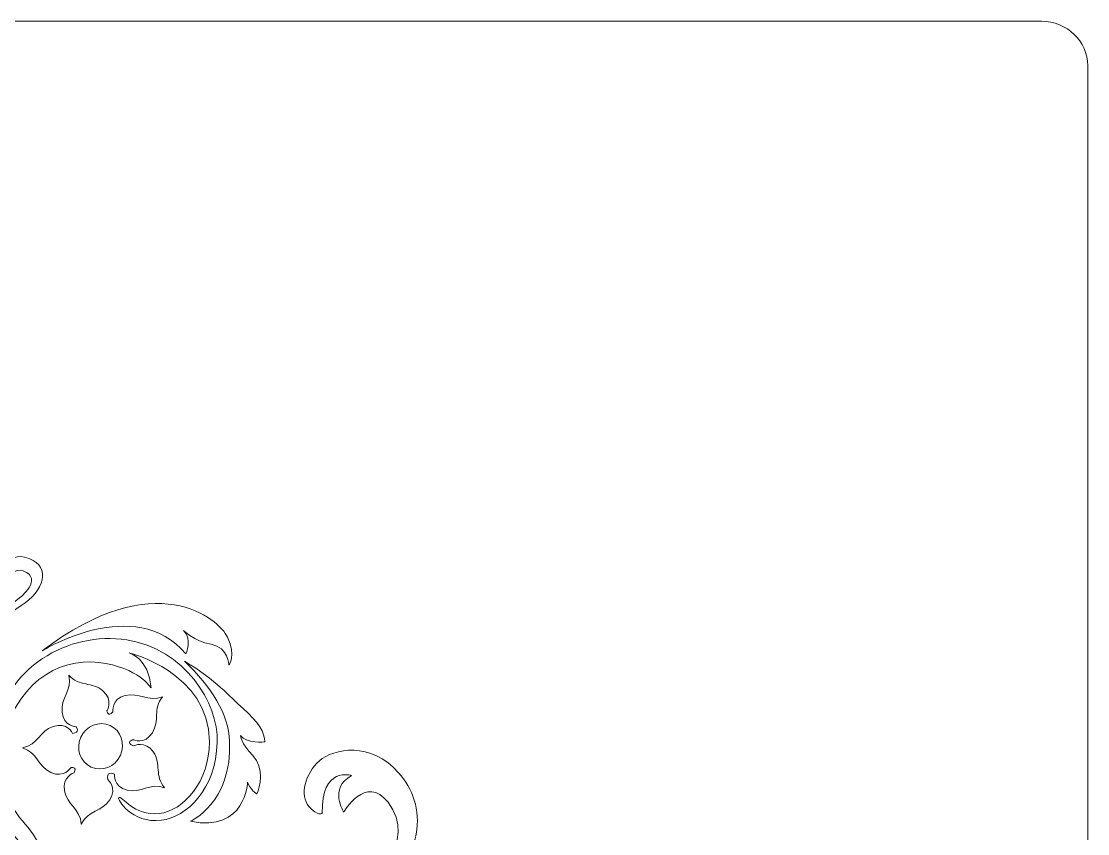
# Model space of a CAD drawing. Header units: millimetres. Extents: x -1420 to -489, y -454 to 898.
# Drawn here: x -880.5 to -764.7, y -156 to -67.8 of the extents above; entities that cross this region are included whole.
import ezdxf

# ---------------------------------------------------------------- set-up
doc = ezdxf.new("R2010")
doc.units = ezdxf.units.MM
doc.header["$MEASUREMENT"] = 0
doc.layers.add('Layer 1', color=7, linetype='Continuous')

msp = doc.modelspace()

# ---------------------------------------------------------------- linework, layer by layer
at = {"layer": 'Layer 1', "color": 1, "lineweight": 20}
msp.add_open_spline([(-986.7467, -67.766), (-986.7467, -67.766), (-769.7468, -67.766), (-769.7468, -67.766), (-769.7468, -67.766), (-766.9929, -67.7659), (-764.7466, -69.9335), (-764.7467, -72.591), (-764.7467, -72.591), (-764.7467, -72.591), (-764.7467, -448.9409), (-764.7467, -448.9409), (-764.7467, -448.9409), (-764.7467, -451.5984), (-766.9928, -453.7659), (-769.7467, -453.7659), (-769.7467, -453.7659), (-769.7467, -453.7659), (-986.7467, -453.7659), (-986.7467, -453.7659)], degree=3, knots=[0, 0, 0, 0, 0.16666667, 0.16666667, 0.16666667, 0.16666667, 0.33333333, 0.33333333, 0.33333333, 0.33333333, 0.5, 0.5, 0.5, 0.5, 0.66666667, 0.66666667, 0.66666667, 0.66666667, 1, 1, 1, 1], dxfattribs=at)
at = {"layer": 'Layer 1', "color": 250, "lineweight": 9}
for points, knots in [([(-882.1388, -128.1938), (-882.1388, -128.1938), (-882.1388, -128.1938), (-882.1388, -128.1938), (-882.1388, -128.1938), (-882.1388, -128.1938), (-881.2283, -127.0859), (-880.3373, -127.4365), (-880.3373, -127.4365), (-878.0651, -128.3413), (-880.729, -130.3768), (-880.729, -130.3768), (-880.729, -130.3768), (-886.2376, -134.7441), (-886.1171, -136.4608), (-886.1171, -136.4608), (-886.1171, -136.4608), (-886.1171, -136.4608), (-882.9861, -132.7728), (-880.5478, -131.2226), (-880.5478, -131.2226), (-878.1128, -129.6724), (-877.2332, -127.0337), (-879.6907, -126.1179), (-879.6907, -126.1179), (-882.5215, -125.0613), (-882.1388, -128.1938), (-882.1388, -128.1938)], [0, 0, 0, 0, 0.125, 0.125, 0.125, 0.125, 0.25, 0.25, 0.25, 0.25, 0.375, 0.375, 0.375, 0.375, 0.5, 0.5, 0.5, 0.5, 0.625, 0.625, 0.625, 0.625, 0.75, 0.75, 0.75, 0.75, 1, 1, 1, 1]), ([(-862.673, -136.4751), (-862.673, -136.4751), (-862.673, -136.4751), (-862.673, -136.4751), (-862.673, -136.4751), (-862.673, -136.4751), (-861.9307, -134.863), (-862.9311, -133.9077), (-862.9311, -133.9077), (-862.9311, -133.9077), (-861.837, -135.0568), (-859.926, -135.4241), (-859.926, -135.4241), (-858.0171, -135.793), (-857.9971, -137.6816), (-857.9971, -137.6816), (-857.9971, -137.6816), (-857.9971, -137.6816), (-857.2031, -136.677), (-858.1445, -134.6655), (-858.1445, -134.6655), (-859.0872, -132.658), (-865.957, -126.7853), (-878.2586, -136.12), (-878.2586, -136.12), (-878.2586, -136.12), (-868.2101, -129.9012), (-862.673, -136.4751)], [0, 0, 0, 0, 0.125, 0.125, 0.125, 0.125, 0.25, 0.25, 0.25, 0.25, 0.375, 0.375, 0.375, 0.375, 0.5, 0.5, 0.5, 0.5, 0.625, 0.625, 0.625, 0.625, 0.75, 0.75, 0.75, 0.75, 1, 1, 1, 1]), ([(-859.2639, -146.0773), (-859.2639, -146.0773), (-859.2639, -146.0773), (-859.2639, -146.0773), (-859.2639, -146.0773), (-859.1267, -141.7833), (-862.8159, -135.894), (-869.0978, -134.9416), (-869.0978, -134.9416), (-875.3841, -133.9863), (-882.3929, -137.8653), (-883.5306, -145.3687), (-883.5306, -145.3687), (-883.9919, -148.4244), (-883.4715, -150.7865), (-882.6958, -152.5289), (-882.6958, -152.5289), (-886.3179, -149.8833), (-891.0231, -148.9378), (-895.3194, -149.8793), (-895.3194, -149.8793), (-902.8689, -151.5301), (-906.877, -158.9639), (-906.3704, -164.1602), (-906.3704, -164.1602), (-905.7657, -170.3549), (-901.6701, -173.7469), (-898.3624, -173.9391), (-898.3624, -173.9391), (-894.2876, -174.1749), (-892.7276, -170.6888), (-892.8778, -170.5935), (-892.8778, -170.5935), (-893.4072, -170.2539), (-894.6679, -173.2041), (-898.0949, -173.0388), (-898.0949, -173.0388), (-901.3904, -172.8759), (-905.0116, -169.2005), (-905.3394, -164.0099), (-905.3394, -164.0099), (-905.916, -154.8691), (-895.5271, -151.6058), (-895.5271, -151.6058), (-895.5271, -151.6058), (-895.5271, -151.6058), (-898.121, -152.4674), (-898.1324, -156.4246), (-898.1324, -156.4246), (-898.1324, -156.4246), (-896.6941, -153.6219), (-891.4258, -152.6132), (-891.4258, -152.6132), (-886.1525, -151.6046), (-879.8605, -154.7653), (-877.9218, -163.1263), (-877.9218, -163.1263), (-876.585, -168.9102), (-880.7905, -174.0824), (-880.7905, -174.0824), (-880.7905, -174.0824), (-880.7905, -174.0824), (-880.8198, -174.6), (-880.5368, -174.9058), (-880.5368, -174.9058), (-880.5368, -174.9058), (-878.3876, -173.1508), (-877.2499, -169.6423), (-877.2499, -169.6423), (-877.2401, -169.6635), (-877.2332, -169.6773), (-877.2332, -169.6773), (-877.2332, -169.6773), (-873.7737, -159.8716), (-869.9606, -164.3943), (-869.9606, -164.3943), (-869.9606, -164.3943), (-869.8413, -160.0988), (-873.994, -162.7712), (-873.994, -162.7712), (-873.994, -162.7712), (-870.6594, -159.3902), (-873.0175, -158.2554), (-873.0175, -158.2554), (-873.0175, -158.2554), (-873.0175, -158.2554), (-872.0312, -158.9932), (-874.6813, -161.9255), (-874.6813, -161.9255), (-875.5328, -162.8681), (-876.1387, -163.7379), (-876.578, -164.5344), (-876.578, -164.5344), (-876.6171, -163.5539), (-876.7434, -162.5049), (-876.9889, -161.3851), (-876.9889, -161.3851), (-877.6258, -158.4871), (-878.974, -156.0964), (-880.7527, -154.2351), (-880.7527, -154.2351), (-881.7922, -152.6609), (-883.1824, -149.8776), (-882.6677, -146.752), (-882.6677, -146.752), (-881.5259, -139.7815), (-876.5316, -136.8509), (-872.1489, -137.3953), (-872.1489, -137.3953), (-867.7679, -137.9422), (-866.4396, -140.1659), (-866.4396, -140.1659), (-866.4396, -140.1659), (-866.6611, -136.9197), (-868.8384, -136.3501), (-868.8384, -136.3501), (-868.8384, -136.3501), (-868.8384, -136.3501), (-860.1337, -138.4728), (-860.1182, -146.006), (-860.1182, -146.006), (-860.1097, -150.2873), (-862.8835, -153.4985), (-865.5808, -153.8071), (-865.5808, -153.8071), (-868.3852, -154.1296), (-869.5779, -151.7732), (-869.9928, -152.0814), (-869.9928, -152.0814), (-870.1109, -152.1657), (-868.6474, -154.9477), (-865.3116, -154.5336), (-865.3116, -154.5336), (-862.6082, -154.1984), (-859.428, -151.1949), (-859.2639, -146.0773)], [0, 0, 0, 0, 0.02857143, 0.02857143, 0.02857143, 0.02857143, 0.05714286, 0.05714286, 0.05714286, 0.05714286, 0.08571429, 0.08571429, 0.08571429, 0.08571429, 0.11428571, 0.11428571, 0.11428571, 0.11428571, 0.14285714, 0.14285714, 0.14285714, 0.14285714, 0.17142857, 0.17142857, 0.17142857, 0.17142857, 0.2, 0.2, 0.2, 0.2, 0.22857143, 0.22857143, 0.22857143, 0.22857143, 0.25714286, 0.25714286, 0.25714286, 0.25714286, 0.28571429, 0.28571429, 0.28571429, 0.28571429, 0.31428571, 0.31428571, 0.31428571, 0.31428571, 0.34285714, 0.34285714, 0.34285714, 0.34285714, 0.37142857, 0.37142857, 0.37142857, 0.37142857, 0.4, 0.4, 0.4, 0.4, 0.42857143, 0.42857143, 0.42857143, 0.42857143, 0.45714286, 0.45714286, 0.45714286, 0.45714286, 0.48571429, 0.48571429, 0.48571429, 0.48571429, 0.51428571, 0.51428571, 0.51428571, 0.51428571, 0.54285714, 0.54285714, 0.54285714, 0.54285714, 0.57142857, 0.57142857, 0.57142857, 0.57142857, 0.6, 0.6, 0.6, 0.6, 0.62857143, 0.62857143, 0.62857143, 0.62857143, 0.65714286, 0.65714286, 0.65714286, 0.65714286, 0.68571429, 0.68571429, 0.68571429, 0.68571429, 0.71428571, 0.71428571, 0.71428571, 0.71428571, 0.74285714, 0.74285714, 0.74285714, 0.74285714, 0.77142857, 0.77142857, 0.77142857, 0.77142857, 0.8, 0.8, 0.8, 0.8, 0.82857143, 0.82857143, 0.82857143, 0.82857143, 0.85714286, 0.85714286, 0.85714286, 0.85714286, 0.88571429, 0.88571429, 0.88571429, 0.88571429, 0.91428571, 0.91428571, 0.91428571, 0.91428571, 0.94285714, 0.94285714, 0.94285714, 0.94285714, 1, 1, 1, 1]), ([(-857.9189, -145.9274), (-857.9189, -145.9274), (-857.9189, -145.9274), (-857.9189, -145.9274), (-857.9189, -145.9274), (-857.6355, -152.6539), (-862.1807, -154.65), (-862.1807, -154.65), (-862.1807, -154.65), (-856.1525, -155.872), (-855.9644, -150.3842), (-855.9644, -150.3842), (-855.9644, -150.3842), (-855.7697, -151.1558), (-854.9488, -151.6803), (-854.9488, -151.6803), (-854.9488, -151.6803), (-854.643, -150.9172), (-854.1116, -148.8678), (-855.4146, -147.5041), (-855.4146, -147.5041), (-856.7152, -146.1461), (-856.7417, -145.3284), (-856.7417, -145.3284), (-856.7417, -145.3284), (-856.1439, -146.2304), (-854.1002, -146.017), (-854.1002, -146.017), (-854.1002, -146.017), (-854.0859, -145.0531), (-854.7916, -143.8527), (-856.4611, -142.4076), (-856.4611, -142.4076), (-858.0504, -141.0329), (-859.2627, -139.3633), (-862.8355, -137.2618), (-862.8355, -137.2618), (-859.8531, -140.0495), (-858.0366, -143.0485), (-857.9189, -145.9274)], [0, 0, 0, 0, 0.09090909, 0.09090909, 0.09090909, 0.09090909, 0.18181818, 0.18181818, 0.18181818, 0.18181818, 0.27272727, 0.27272727, 0.27272727, 0.27272727, 0.36363636, 0.36363636, 0.36363636, 0.36363636, 0.45454545, 0.45454545, 0.45454545, 0.45454545, 0.54545455, 0.54545455, 0.54545455, 0.54545455, 0.63636364, 0.63636364, 0.63636364, 0.63636364, 0.72727273, 0.72727273, 0.72727273, 0.72727273, 0.81818182, 0.81818182, 0.81818182, 0.81818182, 1, 1, 1, 1]), ([(-874.799, -149.3699), (-874.799, -149.3699), (-874.799, -149.3699), (-874.799, -149.3699), (-874.799, -149.3699), (-874.799, -149.3699), (-876.1232, -149.7726), (-875.854, -151.324), (-875.854, -151.324), (-875.5804, -152.8771), (-874.1259, -153.2501), (-874.0375, -154.9672), (-874.0375, -154.9672), (-873.2866, -153.4187), (-871.7971, -153.643), (-870.94, -152.3217), (-870.94, -152.3217), (-870.0828, -150.9987), (-871.1431, -150.1118), (-871.1431, -150.1118), (-871.1431, -150.1118), (-871.1431, -150.1118), (-871.4294, -149.1117), (-870.4334, -149.5283), (-870.4334, -149.5283), (-870.4334, -149.5283), (-870.5792, -150.9046), (-869.042, -151.2593), (-869.042, -151.2593), (-867.5044, -151.616), (-866.5923, -150.418), (-864.9777, -151.0084), (-864.9777, -151.0084), (-866.1045, -149.7135), (-865.3202, -148.4313), (-866.2026, -147.1254), (-866.2026, -147.1254), (-867.0891, -145.8207), (-868.318, -146.4547), (-868.318, -146.4547), (-868.318, -146.4547), (-869.3519, -146.1282), (-868.4051, -145.7771), (-868.4051, -145.7771), (-868.4051, -145.7771), (-868.4051, -145.7771), (-867.1579, -146.3704), (-866.3117, -145.0381), (-866.3117, -145.0381), (-865.47, -143.7082), (-866.2938, -142.4495), (-865.1992, -141.1212), (-865.1992, -141.1212), (-866.7959, -141.7569), (-867.7471, -140.5882), (-869.2664, -140.9905), (-869.2664, -140.9905), (-870.7925, -141.3904), (-870.606, -142.761), (-870.606, -142.761), (-870.606, -142.761), (-871.0996, -143.3767), (-871.2568, -142.6531), (-871.2568, -142.6531), (-871.2568, -142.6531), (-871.2568, -142.6531), (-870.4839, -141.5056), (-871.6749, -140.473), (-871.6749, -140.473), (-872.866, -139.4391), (-874.2297, -140.069), (-875.3841, -138.7896), (-875.3841, -138.7896), (-874.9928, -140.462), (-876.2861, -141.2251), (-876.1179, -142.7891), (-876.1179, -142.7891), (-875.951, -144.3576), (-874.5677, -144.3784), (-874.5677, -144.3784), (-874.5677, -144.3784), (-874.5677, -144.3784), (-874.1328, -145.0434), (-874.9843, -145.0939), (-874.9843, -145.0939), (-874.9843, -145.0939), (-875.5776, -143.8454), (-877.0716, -144.3434), (-877.0716, -144.3434), (-878.5603, -144.843), (-878.7142, -146.3399), (-880.4004, -146.6836), (-880.4004, -146.6836), (-878.7578, -147.1942), (-878.7594, -148.7021), (-877.3257, -149.3515), (-877.3257, -149.3515), (-875.8907, -150.0039), (-875.1708, -148.8226), (-875.1708, -148.8226), (-875.1708, -148.8226), (-875.1708, -148.8226), (-874.45, -148.6658), (-874.799, -149.3699)], [0, 0, 0, 0, 0.03703704, 0.03703704, 0.03703704, 0.03703704, 0.07407407, 0.07407407, 0.07407407, 0.07407407, 0.11111111, 0.11111111, 0.11111111, 0.11111111, 0.14814815, 0.14814815, 0.14814815, 0.14814815, 0.18518519, 0.18518519, 0.18518519, 0.18518519, 0.22222222, 0.22222222, 0.22222222, 0.22222222, 0.25925926, 0.25925926, 0.25925926, 0.25925926, 0.2962963, 0.2962963, 0.2962963, 0.2962963, 0.33333333, 0.33333333, 0.33333333, 0.33333333, 0.37037037, 0.37037037, 0.37037037, 0.37037037, 0.40740741, 0.40740741, 0.40740741, 0.40740741, 0.44444444, 0.44444444, 0.44444444, 0.44444444, 0.48148148, 0.48148148, 0.48148148, 0.48148148, 0.51851852, 0.51851852, 0.51851852, 0.51851852, 0.55555556, 0.55555556, 0.55555556, 0.55555556, 0.59259259, 0.59259259, 0.59259259, 0.59259259, 0.62962963, 0.62962963, 0.62962963, 0.62962963, 0.66666667, 0.66666667, 0.66666667, 0.66666667, 0.7037037, 0.7037037, 0.7037037, 0.7037037, 0.74074074, 0.74074074, 0.74074074, 0.74074074, 0.77777778, 0.77777778, 0.77777778, 0.77777778, 0.81481481, 0.81481481, 0.81481481, 0.81481481, 0.85185185, 0.85185185, 0.85185185, 0.85185185, 0.88888889, 0.88888889, 0.88888889, 0.88888889, 0.92592593, 0.92592593, 0.92592593, 0.92592593, 1, 1, 1, 1]), ([(-875.3854, -138.7896), (-875.3854, -138.7896), (-875.3854, -138.7896), (-875.3854, -138.7896), (-875.3854, -138.7896), (-875.3854, -138.7896), (-875.3854, -138.7896), (-875.3841, -138.7896), (-875.3841, -138.7896), (-875.3841, -138.7884), (-875.3841, -138.7884), (-875.3854, -138.7839), (-875.3854, -138.7839), (-875.3854, -138.7839), (-875.3854, -138.7896), (-875.3854, -138.7896)], [0, 0, 0, 0, 0.2, 0.2, 0.2, 0.2, 0.4, 0.4, 0.4, 0.4, 0.6, 0.6, 0.6, 0.6, 1, 1, 1, 1]), ([(-872.9544, -148.764), (-872.9544, -148.764), (-872.9544, -148.764), (-872.9544, -148.764), (-872.9544, -148.764), (-874.1426, -148.224), (-874.6475, -146.776), (-874.0835, -145.5259), (-874.0835, -145.5259), (-873.5171, -144.2791), (-872.0915, -143.7065), (-870.9049, -144.2436), (-870.9049, -144.2436), (-869.7179, -144.7852), (-869.213, -146.2332), (-869.7823, -147.4788), (-869.7823, -147.4788), (-870.3438, -148.7273), (-871.7702, -149.3027), (-872.9544, -148.764)], [0, 0, 0, 0, 0.16666667, 0.16666667, 0.16666667, 0.16666667, 0.33333333, 0.33333333, 0.33333333, 0.33333333, 0.5, 0.5, 0.5, 0.5, 0.66666667, 0.66666667, 0.66666667, 0.66666667, 1, 1, 1, 1]), ([(-880.4033, -146.6836), (-880.4033, -146.6836), (-880.4033, -146.6836), (-880.4033, -146.6836), (-880.4033, -146.6836), (-880.4033, -146.6836), (-880.4021, -146.6836), (-880.4004, -146.6836), (-880.4004, -146.6836), (-880.4004, -146.6836), (-880.4033, -146.6836), (-880.4033, -146.6836)], [0, 0, 0, 0, 0.25, 0.25, 0.25, 0.25, 0.5, 0.5, 0.5, 0.5, 1, 1, 1, 1]), ([(-849.3233, -153.0269), (-849.3233, -153.0269), (-849.3233, -153.0269), (-849.3233, -153.0269), (-849.3233, -153.0269), (-848.3204, -154.1744), (-847.8619, -153.7733), (-847.8619, -153.7733), (-847.8619, -153.7733), (-847.9979, -148.6389), (-844.6686, -149.6745), (-844.6686, -149.6745), (-844.6686, -149.6745), (-847.1912, -151.0659), (-845.5343, -153.6626), (-845.5343, -153.6626), (-845.5343, -153.6626), (-845.5343, -153.6626), (-843.1425, -149.4525), (-840.7074, -152.5851), (-840.7074, -152.5851), (-837.3924, -156.8566), (-842.7401, -161.84), (-842.7401, -161.84), (-842.7401, -161.84), (-841.5055, -159.5474), (-843.7683, -157.8824), (-843.7683, -157.8824), (-843.7683, -157.8824), (-844.9537, -169.8386), (-868.3416, -175.5357), (-868.3416, -175.5357), (-868.3416, -175.5357), (-852.3297, -173.3206), (-844.0387, -165.0984), (-844.0387, -165.0984), (-844.0387, -165.0984), (-835.9782, -158.4659), (-836.5674, -152.8111), (-839.575, -149.3699), (-839.575, -149.3699), (-842.5801, -145.9286), (-846.6301, -146.7324), (-848.1775, -148.0847), (-848.1775, -148.0847), (-849.7261, -149.4387), (-850.3238, -151.8811), (-849.3233, -153.0269)], [0, 0, 0, 0, 0.07692308, 0.07692308, 0.07692308, 0.07692308, 0.15384615, 0.15384615, 0.15384615, 0.15384615, 0.23076923, 0.23076923, 0.23076923, 0.23076923, 0.30769231, 0.30769231, 0.30769231, 0.30769231, 0.38461538, 0.38461538, 0.38461538, 0.38461538, 0.46153846, 0.46153846, 0.46153846, 0.46153846, 0.53846154, 0.53846154, 0.53846154, 0.53846154, 0.61538462, 0.61538462, 0.61538462, 0.61538462, 0.69230769, 0.69230769, 0.69230769, 0.69230769, 0.76923077, 0.76923077, 0.76923077, 0.76923077, 0.84615385, 0.84615385, 0.84615385, 0.84615385, 1, 1, 1, 1])]:
    msp.add_open_spline(points, degree=3, knots=knots, dxfattribs=at)

doc.saveas('drawing.dxf')
